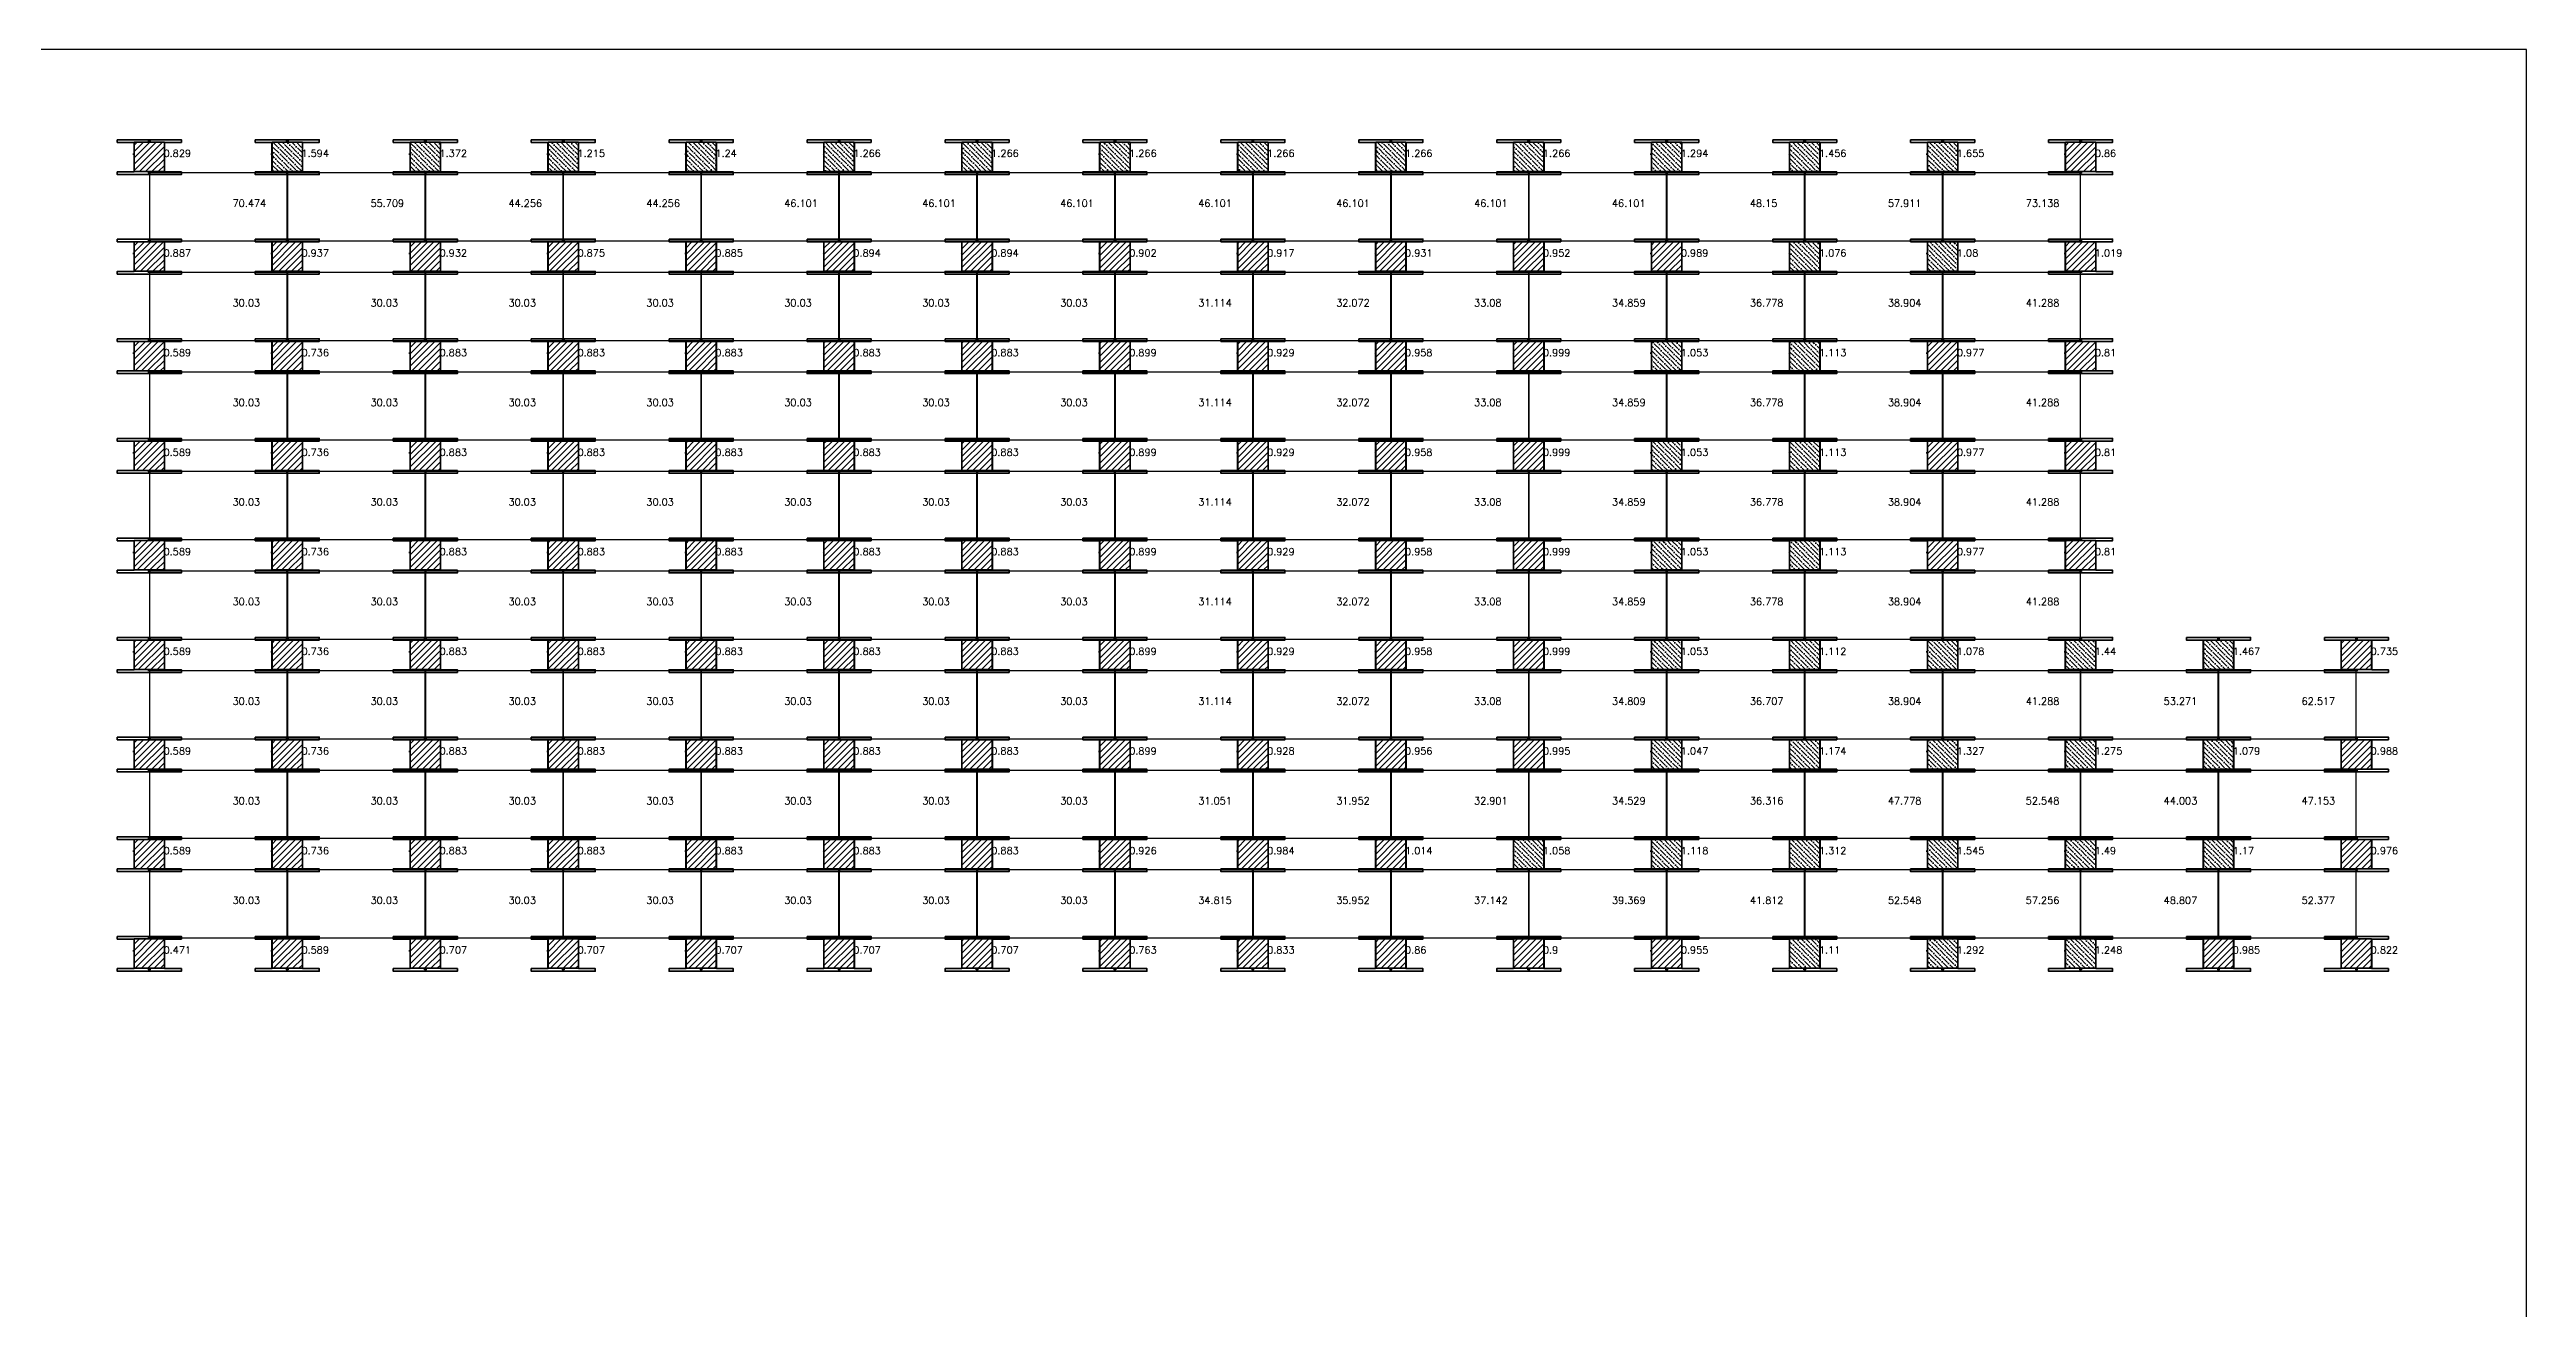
# Model space of a CAD drawing. Header units: inches. Extents: x 6468 to 10224, y 1832 to 4662.
# Drawn here: x 8832 to 10224, y 3955 to 4662 of the extents above; entities that cross this region are included whole.
import ezdxf

# ---------------------------------------------------------------- set-up
doc = ezdxf.new("R2010")
doc.units = ezdxf.units.IN
doc.header["$LTSCALE"] = 50
doc.header["$MEASUREMENT"] = 0
for name, color, linetype, lineweight in [('E-PANELS', 140, 'Continuous', 30), ('E2-ECOFEET', 254, 'Continuous', 35), ('E3-ECOFEET', 254, 'Continuous', 35), ('HATCH 1', 5, 'Continuous', 35), ('HATCH 2', 140, 'Continuous', 35)]:
    doc.layers.add(name, color=color, linetype=linetype, lineweight=lineweight)
doc.layers.add('EF3 TEXT', color=7, linetype='Continuous', plot=False)
doc.layers.add('IFI PERIMETER', color=221, linetype='FENCE', plot=False)
doc.layers.get('E2-ECOFEET').off()
doc.styles.add('mytext', font='romans.shx')
doc.styles.get("Standard").update_dxf_attribs({"font": 'arial.ttf'})
doc.linetypes.add('FENCE', pattern='A,0.5,-0.1,["X",Standard,S=0.1,R=0,X=-0.035,Y=-0.05],-0.1', length=0.7)

# ---------------------------------------------------------------- blocks, each defined once
blk = doc.blocks.new('EF3_HATCH_2')
at = {"layer": 'HATCH 2'}
h = blk.add_hatch(dxfattribs=at)
h.set_pattern_fill('ANSI36', color=256, scale=15, angle=90)
h.set_pattern_definition([(135, (-119.168, -90.9187), (-3.64602, 0.994369), [4.6875, -0.9375, 0, -0.9375])])
h.paths.add_polyline_path([(-8.5, -8.25), (8.5, -8.25), (8.5, 8.25), (-8.5, 8.25)])
blk.add_lwpolyline([(-8.5, -8.25), (8.5, -8.25), (8.5, 8.25), (-8.5, 8.25)], close=True, dxfattribs=at)
blk = doc.blocks.new('EF3_HATCH_1')
at = {"layer": 'HATCH 1'}
h = blk.add_hatch(dxfattribs=at)
h.set_pattern_fill('ANSI31', color=256, scale=20)
h.set_pattern_definition([(45, (-119.168, -90.9187), (-1.767767, 1.767767), [])])
h.paths.add_polyline_path([(-8.5, -8.25), (8.5, -8.25), (8.5, 8.25), (-8.5, 8.25)])
blk.add_lwpolyline([(-8.5, -8.25), (8.5, -8.25), (8.5, 8.25), (-8.5, 8.25)], close=True, dxfattribs=at)
blk = doc.blocks.new('ET 335W 10DEG')
at = {"layer": 'E-PANELS'}
blk.add_lwpolyline([(0, 0), (77.01, 0), (77.01, -38.48), (0, -38.48)], close=True, dxfattribs=at)
blk = doc.blocks.new('EF3')
at = {"layer": 'E3-ECOFEET', "color": 5}
for points in [[(0, 0), (0, -1.5), (9.4, -1.5), (9.4, -18.1), (0, -18.1), (0, -19.6), (36, -19.6), (36, -18.1), (26.6, -18.1), (26.6, -1.5), (36, -1.5), (36, 0), (0, 0)], [(8.8, -8.1), (8.9, -8.1)]]:
    blk.add_lwpolyline(points, dxfattribs=at)
at = {"layer": 'E3-ECOFEET'}
for points in [[(17.2, -1), (17.8, -1), (17.8, -0.5)], [(18.2, -0.5), (18.2, -1), (18.8, -1)], [(17.2, -18.5), (17.8, -18.5), (17.8, -19)], [(18.2, -19), (18.2, -18.5), (18.8, -18.5)]]:
    blk.add_lwpolyline(points, dxfattribs=at)

msp = doc.modelspace()

# ---------------------------------------------------------------- linework, layer by layer
at = {"layer": 'IFI PERIMETER'}
msp.add_lwpolyline([(10223.8, 4662.5), (6467.6, 4662.5), (6467.6, 1831.9), (10223.8, 1831.9)], close=True, dxfattribs=at)

# ---------------------------------------------------------------- block references
at = {"layer": 'E2-ECOFEET'}
for name, p in [('EF3', (8870.1, 4611.8)), ('EF3', (8947.6, 4611.8)), ('EF3', (9025.2, 4611.8)), ('EF3', (9102.7, 4611.8)), ('EF3', (9180.2, 4611.8)), ('EF3', (9257.7, 4611.8)), ('EF3', (9335.2, 4611.8)), ('EF3', (9412.7, 4611.8)), ('EF3', (9490.2, 4611.8)), ('EF3', (9567.7, 4611.8)), ('EF3', (9645.2, 4611.8)), ('EF3', (9722.7, 4611.8)), ('EF3', (9800.3, 4611.8)), ('EF3', (9877.8, 4611.8)), ('EF3', (9955.3, 4611.8)), ('ET 335W 10DEG', (8888.4, 4593.3)), ('ET 335W 10DEG', (8965.9, 4593.3)), ('ET 335W 10DEG', (9043.4, 4593.3)), ('ET 335W 10DEG', (9120.9, 4593.3)), ('ET 335W 10DEG', (9198.4, 4593.3)), ('ET 335W 10DEG', (9275.9, 4593.3)), ('ET 335W 10DEG', (9353.4, 4593.3)), ('ET 335W 10DEG', (9431, 4593.3)), ('ET 335W 10DEG', (9508.5, 4593.3)), ('ET 335W 10DEG', (9586, 4593.3)), ('ET 335W 10DEG', (9663.5, 4593.3)), ('ET 335W 10DEG', (9741, 4593.3)), ('ET 335W 10DEG', (9818.5, 4593.3)), ('ET 335W 10DEG', (9896, 4593.3)), ('EF3', (8870.1, 4555.9)), ('EF3', (8947.6, 4555.9)), ('EF3', (9025.2, 4555.9)), ('EF3', (9102.7, 4555.9)), ('EF3', (9180.2, 4555.9)), ('EF3', (9257.7, 4555.9)), ('EF3', (9335.2, 4555.9)), ('EF3', (9412.7, 4555.9)), ('EF3', (9490.2, 4555.9)), ('EF3', (9567.7, 4555.9)), ('EF3', (9645.2, 4555.9)), ('EF3', (9722.7, 4555.9)), ('EF3', (9800.3, 4555.9)), ('EF3', (9877.8, 4555.9)), ('EF3', (9955.3, 4555.9)), ('ET 335W 10DEG', (8888.4, 4537.3)), ('ET 335W 10DEG', (8965.9, 4537.3)), ('ET 335W 10DEG', (9043.4, 4537.3)), ('ET 335W 10DEG', (9120.9, 4537.3)), ('ET 335W 10DEG', (9198.4, 4537.3)), ('ET 335W 10DEG', (9275.9, 4537.3)), ('ET 335W 10DEG', (9353.4, 4537.3)), ('ET 335W 10DEG', (9431, 4537.3)), ('ET 335W 10DEG', (9508.5, 4537.3)), ('ET 335W 10DEG', (9586, 4537.3)), ('ET 335W 10DEG', (9663.5, 4537.3)), ('ET 335W 10DEG', (9741, 4537.3)), ('ET 335W 10DEG', (9818.5, 4537.3)), ('ET 335W 10DEG', (9896, 4537.3)), ('EF3', (8870.1, 4499.9)), ('EF3', (8947.6, 4499.9)), ('EF3', (9025.2, 4499.9)), ('EF3', (9102.7, 4499.9)), ('EF3', (9180.2, 4499.9)), ('EF3', (9257.7, 4499.9)), ('EF3', (9335.2, 4499.9)), ('EF3', (9412.7, 4499.9)), ('EF3', (9490.2, 4499.9)), ('EF3', (9567.7, 4499.9)), ('EF3', (9645.2, 4499.9)), ('EF3', (9722.7, 4499.9)), ('EF3', (9800.3, 4499.9)), ('EF3', (9877.8, 4499.9)), ('EF3', (9955.3, 4499.9)), ('ET 335W 10DEG', (8888.4, 4481.4)), ('ET 335W 10DEG', (8965.9, 4481.4)), ('ET 335W 10DEG', (9043.4, 4481.4)), ('ET 335W 10DEG', (9120.9, 4481.4)), ('ET 335W 10DEG', (9198.4, 4481.4)), ('ET 335W 10DEG', (9275.9, 4481.4)), ('ET 335W 10DEG', (9353.4, 4481.4)), ('ET 335W 10DEG', (9431, 4481.4)), ('ET 335W 10DEG', (9508.5, 4481.4)), ('ET 335W 10DEG', (9586, 4481.4)), ('ET 335W 10DEG', (9663.5, 4481.4)), ('ET 335W 10DEG', (9741, 4481.4)), ('ET 335W 10DEG', (9818.5, 4481.4)), ('ET 335W 10DEG', (9896, 4481.4)), ('EF3', (8870.1, 4443.9)), ('EF3', (8947.6, 4443.9)), ('EF3', (9025.2, 4443.9)), ('EF3', (9102.7, 4443.9)), ('EF3', (9180.2, 4443.9)), ('EF3', (9257.7, 4443.9)), ('EF3', (9335.2, 4443.9)), ('EF3', (9412.7, 4443.9)), ('EF3', (9490.2, 4443.9)), ('EF3', (9567.7, 4443.9)), ('EF3', (9645.2, 4443.9)), ('EF3', (9722.7, 4443.9)), ('EF3', (9800.3, 4443.9)), ('EF3', (9877.8, 4443.9)), ('EF3', (9955.3, 4443.9)), ('ET 335W 10DEG', (8888.4, 4425.4)), ('ET 335W 10DEG', (8965.9, 4425.4)), ('ET 335W 10DEG', (9043.4, 4425.4)), ('ET 335W 10DEG', (9120.9, 4425.4)), ('ET 335W 10DEG', (9198.4, 4425.4)), ('ET 335W 10DEG', (9275.9, 4425.4)), ('ET 335W 10DEG', (9353.4, 4425.4)), ('ET 335W 10DEG', (9431, 4425.4)), ('ET 335W 10DEG', (9508.5, 4425.4)), ('ET 335W 10DEG', (9586, 4425.4)), ('ET 335W 10DEG', (9663.5, 4425.4)), ('ET 335W 10DEG', (9741, 4425.4)), ('ET 335W 10DEG', (9818.5, 4425.4)), ('ET 335W 10DEG', (9896, 4425.4)), ('EF3', (8870.1, 4387.9)), ('EF3', (8947.6, 4387.9)), ('EF3', (9025.2, 4387.9)), ('EF3', (9102.7, 4387.9)), ('EF3', (9180.2, 4387.9)), ('EF3', (9257.7, 4387.9)), ('EF3', (9335.2, 4387.9)), ('EF3', (9412.7, 4387.9)), ('EF3', (9490.2, 4387.9)), ('EF3', (9567.7, 4387.9)), ('EF3', (9645.2, 4387.9)), ('EF3', (9722.7, 4387.9)), ('EF3', (9800.3, 4387.9)), ('EF3', (9877.8, 4387.9)), ('EF3', (9955.3, 4387.9)), ('ET 335W 10DEG', (8888.4, 4369.4)), ('ET 335W 10DEG', (8965.9, 4369.4)), ('ET 335W 10DEG', (9043.4, 4369.4)), ('ET 335W 10DEG', (9120.9, 4369.4)), ('ET 335W 10DEG', (9198.4, 4369.4)), ('ET 335W 10DEG', (9275.9, 4369.4)), ('ET 335W 10DEG', (9353.4, 4369.4)), ('ET 335W 10DEG', (9431, 4369.4)), ('ET 335W 10DEG', (9508.5, 4369.4)), ('ET 335W 10DEG', (9586, 4369.4)), ('ET 335W 10DEG', (9663.5, 4369.4)), ('ET 335W 10DEG', (9741, 4369.4)), ('ET 335W 10DEG', (9818.5, 4369.4)), ('ET 335W 10DEG', (9896, 4369.4)), ('EF3', (8870.1, 4332)), ('EF3', (8947.6, 4332)), ('EF3', (9025.2, 4332)), ('EF3', (9102.7, 4332)), ('EF3', (9180.2, 4332)), ('EF3', (9257.7, 4332)), ('EF3', (9335.2, 4332)), ('EF3', (9412.7, 4332)), ('EF3', (9490.2, 4332)), ('EF3', (9567.7, 4332)), ('EF3', (9645.2, 4332)), ('EF3', (9722.7, 4332)), ('EF3', (9800.3, 4332)), ('EF3', (9877.8, 4332)), ('EF3', (9955.3, 4332)), ('EF3', (10032.8, 4332)), ('EF3', (10110.3, 4332)), ('ET 335W 10DEG', (8888.4, 4313.4)), ('ET 335W 10DEG', (8965.9, 4313.4)), ('ET 335W 10DEG', (9043.4, 4313.4)), ('ET 335W 10DEG', (9120.9, 4313.4)), ('ET 335W 10DEG', (9198.4, 4313.4)), ('ET 335W 10DEG', (9275.9, 4313.4)), ('ET 335W 10DEG', (9353.4, 4313.4)), ('ET 335W 10DEG', (9431, 4313.4)), ('ET 335W 10DEG', (9508.5, 4313.4)), ('ET 335W 10DEG', (9586, 4313.4)), ('ET 335W 10DEG', (9663.5, 4313.4)), ('ET 335W 10DEG', (9741, 4313.4)), ('ET 335W 10DEG', (9818.5, 4313.4)), ('ET 335W 10DEG', (9896, 4313.4)), ('ET 335W 10DEG', (9973.5, 4313.4)), ('ET 335W 10DEG', (10051, 4313.4)), ('EF3', (8870.1, 4276)), ('EF3', (8947.6, 4276)), ('EF3', (9025.2, 4276)), ('EF3', (9102.7, 4276)), ('EF3', (9180.2, 4276)), ('EF3', (9257.7, 4276)), ('EF3', (9335.2, 4276)), ('EF3', (9412.7, 4276)), ('EF3', (9490.2, 4276)), ('EF3', (9567.7, 4276)), ('EF3', (9645.2, 4276)), ('EF3', (9722.7, 4276)), ('EF3', (9800.3, 4276)), ('EF3', (9877.8, 4276)), ('EF3', (9955.3, 4276)), ('EF3', (10032.8, 4276)), ('EF3', (10110.3, 4276)), ('ET 335W 10DEG', (8888.4, 4257.5)), ('ET 335W 10DEG', (8965.9, 4257.5)), ('ET 335W 10DEG', (9043.4, 4257.5)), ('ET 335W 10DEG', (9120.9, 4257.5)), ('ET 335W 10DEG', (9198.4, 4257.5)), ('ET 335W 10DEG', (9275.9, 4257.5)), ('ET 335W 10DEG', (9353.4, 4257.5)), ('ET 335W 10DEG', (9431, 4257.5)), ('ET 335W 10DEG', (9508.5, 4257.5)), ('ET 335W 10DEG', (9586, 4257.5)), ('ET 335W 10DEG', (9663.5, 4257.5)), ('ET 335W 10DEG', (9741, 4257.5)), ('ET 335W 10DEG', (9818.5, 4257.5)), ('ET 335W 10DEG', (9896, 4257.5)), ('ET 335W 10DEG', (9973.5, 4257.5)), ('ET 335W 10DEG', (10051, 4257.5)), ('EF3', (8870.1, 4220)), ('EF3', (8947.6, 4220)), ('EF3', (9025.2, 4220)), ('EF3', (9102.7, 4220)), ('EF3', (9180.2, 4220)), ('EF3', (9257.7, 4220)), ('EF3', (9335.2, 4220)), ('EF3', (9412.7, 4220)), ('EF3', (9490.2, 4220)), ('EF3', (9567.7, 4220)), ('EF3', (9645.2, 4220)), ('EF3', (9722.7, 4220)), ('EF3', (9800.3, 4220)), ('EF3', (9877.8, 4220)), ('EF3', (9955.3, 4220)), ('EF3', (10032.8, 4220)), ('EF3', (10110.3, 4220)), ('ET 335W 10DEG', (8888.4, 4201.5)), ('ET 335W 10DEG', (8965.9, 4201.5)), ('ET 335W 10DEG', (9043.4, 4201.5)), ('ET 335W 10DEG', (9120.9, 4201.5)), ('ET 335W 10DEG', (9198.4, 4201.5)), ('ET 335W 10DEG', (9275.9, 4201.5)), ('ET 335W 10DEG', (9353.4, 4201.5)), ('ET 335W 10DEG', (9431, 4201.5)), ('ET 335W 10DEG', (9508.5, 4201.5)), ('ET 335W 10DEG', (9586, 4201.5)), ('ET 335W 10DEG', (9663.5, 4201.5)), ('ET 335W 10DEG', (9741, 4201.5)), ('ET 335W 10DEG', (9818.5, 4201.5)), ('ET 335W 10DEG', (9896, 4201.5)), ('ET 335W 10DEG', (9973.5, 4201.5)), ('ET 335W 10DEG', (10051, 4201.5)), ('EF3', (8870.1, 4164)), ('EF3', (8947.6, 4164)), ('EF3', (9025.2, 4164)), ('EF3', (9102.7, 4164)), ('EF3', (9180.2, 4164)), ('EF3', (9257.7, 4164)), ('EF3', (9335.2, 4164)), ('EF3', (9412.7, 4164)), ('EF3', (9490.2, 4164)), ('EF3', (9567.7, 4164)), ('EF3', (9645.2, 4164)), ('EF3', (9722.7, 4164)), ('EF3', (9800.3, 4164)), ('EF3', (9877.8, 4164)), ('EF3', (9955.3, 4164)), ('EF3', (10032.8, 4164)), ('EF3', (10110.3, 4164))]:
    msp.add_blockref(name, p, dxfattribs=at)
at = {"layer": 'HATCH 1'}
for p in [(8888.1, 4602.1), (9973.3, 4602.1), (8888.1, 4546.1), (8965.6, 4546.1), (9043.2, 4546.1), (9120.7, 4546.1), (9198.2, 4546.1), (9275.7, 4546.1), (9353.2, 4546.1), (9430.7, 4546.1), (9508.2, 4546.1), (9585.7, 4546.1), (9663.2, 4546.1), (9740.7, 4546.1), (9973.3, 4546.1), (8888.1, 4490.1), (8965.6, 4490.1), (9043.2, 4490.1), (9120.7, 4490.1), (9198.2, 4490.1), (9275.7, 4490.1), (9353.2, 4490.1), (9430.7, 4490.1), (9508.2, 4490.1), (9585.7, 4490.1), (9663.2, 4490.1), (9895.8, 4490.1), (9973.3, 4490.1), (8888.1, 4434.1), (8965.6, 4434.1), (9043.2, 4434.1), (9120.7, 4434.1), (9198.2, 4434.1), (9275.7, 4434.1), (9353.2, 4434.1), (9430.7, 4434.1), (9508.2, 4434.1), (9585.7, 4434.1), (9663.2, 4434.1), (9895.8, 4434.1), (9973.3, 4434.1), (8888.1, 4378.2), (8965.6, 4378.2), (9043.2, 4378.2), (9120.7, 4378.2), (9198.2, 4378.2), (9275.7, 4378.2), (9353.2, 4378.2), (9430.7, 4378.2), (9508.2, 4378.2), (9585.7, 4378.2), (9663.2, 4378.2), (9895.8, 4378.2), (9973.3, 4378.2), (8888.1, 4322.2), (8965.6, 4322.2), (9043.2, 4322.2), (9120.7, 4322.2), (9198.2, 4322.2), (9275.7, 4322.2), (9353.2, 4322.2), (9430.7, 4322.2), (9508.2, 4322.2), (9585.7, 4322.2), (9663.2, 4322.2), (10128.3, 4322.2), (8888.1, 4266.2), (8965.6, 4266.2), (9043.2, 4266.2), (9120.7, 4266.2), (9198.2, 4266.2), (9275.7, 4266.2), (9353.2, 4266.2), (9430.7, 4266.2), (9508.2, 4266.2), (9585.7, 4266.2), (9663.2, 4266.2), (10128.3, 4266.2), (8888.1, 4210.2), (8965.6, 4210.2), (9043.2, 4210.2), (9120.7, 4210.2), (9198.2, 4210.2), (9275.7, 4210.2), (9353.2, 4210.2), (9430.7, 4210.2), (9508.2, 4210.2), (9585.7, 4210.2), (10128.3, 4210.2), (8888.1, 4154.3), (8965.6, 4154.3), (9043.2, 4154.3), (9120.7, 4154.3), (9198.2, 4154.3), (9275.7, 4154.3), (9353.2, 4154.3), (9430.7, 4154.3), (9508.2, 4154.3), (9585.7, 4154.3), (9663.2, 4154.3), (9740.7, 4154.3), (10050.8, 4154.3), (10128.3, 4154.3)]:
    msp.add_blockref('EF3_HATCH_1', p, dxfattribs=at)
at = {"layer": 'HATCH 2'}
for p in [(8965.6, 4602.1), (9043.2, 4602.1), (9120.7, 4602.1), (9198.2, 4602.1), (9275.7, 4602.1), (9353.2, 4602.1), (9430.7, 4602.1), (9508.2, 4602.1), (9585.7, 4602.1), (9663.2, 4602.1), (9740.7, 4602.1), (9818.3, 4602.1), (9895.8, 4602.1), (9818.3, 4546.1), (9895.8, 4546.1), (9740.7, 4490.1), (9818.3, 4490.1), (9740.7, 4434.1), (9818.3, 4434.1), (9740.7, 4378.2), (9818.3, 4378.2), (9740.7, 4322.2), (9818.3, 4322.2), (9895.8, 4322.2), (9973.3, 4322.2), (10050.8, 4322.2), (9740.7, 4266.2), (9818.3, 4266.2), (9895.8, 4266.2), (9973.3, 4266.2), (10050.8, 4266.2), (9663.2, 4210.2), (9740.7, 4210.2), (9818.3, 4210.2), (9895.8, 4210.2), (9973.3, 4210.2), (10050.8, 4210.2), (9818.3, 4154.3), (9895.8, 4154.3), (9973.3, 4154.3)]:
    msp.add_blockref('EF3_HATCH_2', p, dxfattribs=at)

# ---------------------------------------------------------------- texts
at = {"layer": 'EF3 TEXT', "style": 'mytext'}
for s, p in [('0.829', (8896.1, 4602.1)), ('1.594', (8973.6, 4602.1)), ('1.372', (9051.2, 4602.1)), ('1.215', (9128.7, 4602.1)), ('1.24', (9206.2, 4602.1)), ('1.266', (9283.7, 4602.1)), ('1.266', (9361.2, 4602.1)), ('1.266', (9438.7, 4602.1)), ('1.266', (9516.2, 4602.1)), ('1.266', (9593.7, 4602.1)), ('1.266', (9671.2, 4602.1)), ('1.294', (9748.7, 4602.1)), ('1.456', (9826.3, 4602.1)), ('1.655', (9903.8, 4602.1)), ('0.86', (9981.3, 4602.1)), ('70.474', (8934.9, 4574.1)), ('55.709', (9012.4, 4574.1)), ('44.256', (9089.9, 4574.1)), ('44.256', (9167.4, 4574.1)), ('46.101', (9244.9, 4574.1)), ('46.101', (9322.4, 4574.1)), ('46.101', (9399.9, 4574.1)), ('46.101', (9477.5, 4574.1)), ('46.101', (9555, 4574.1)), ('46.101', (9632.5, 4574.1)), ('46.101', (9710, 4574.1)), ('48.15', (9787.5, 4574.1)), ('57.911', (9865, 4574.1)), ('73.138', (9942.5, 4574.1)), ('0.887', (8896.1, 4546.1)), ('0.937', (8973.6, 4546.1)), ('0.932', (9051.2, 4546.1)), ('0.875', (9128.7, 4546.1)), ('0.885', (9206.2, 4546.1)), ('0.894', (9283.7, 4546.1)), ('0.894', (9361.2, 4546.1)), ('0.902', (9438.7, 4546.1)), ('0.917', (9516.2, 4546.1)), ('0.931', (9593.7, 4546.1)), ('0.952', (9671.2, 4546.1)), ('0.989', (9748.7, 4546.1)), ('1.076', (9826.3, 4546.1)), ('1.08', (9903.8, 4546.1)), ('1.019', (9981.3, 4546.1)), ('30.03', (8934.9, 4518.1)), ('30.03', (9012.4, 4518.1)), ('30.03', (9089.9, 4518.1)), ('30.03', (9167.4, 4518.1)), ('30.03', (9244.9, 4518.1)), ('30.03', (9322.4, 4518.1)), ('30.03', (9399.9, 4518.1)), ('31.114', (9477.5, 4518.1)), ('32.072', (9555, 4518.1)), ('33.08', (9632.5, 4518.1)), ('34.859', (9710, 4518.1)), ('36.778', (9787.5, 4518.1)), ('38.904', (9865, 4518.1)), ('41.288', (9942.5, 4518.1)), ('0.589', (8896.1, 4490.1)), ('0.736', (8973.6, 4490.1)), ('0.883', (9051.2, 4490.1)), ('0.883', (9128.7, 4490.1)), ('0.883', (9206.2, 4490.1)), ('0.883', (9283.7, 4490.1)), ('0.883', (9361.2, 4490.1)), ('0.899', (9438.7, 4490.1)), ('0.929', (9516.2, 4490.1)), ('0.958', (9593.7, 4490.1)), ('0.999', (9671.2, 4490.1)), ('1.053', (9748.7, 4490.1)), ('1.113', (9826.3, 4490.1)), ('0.977', (9903.8, 4490.1)), ('0.81', (9981.3, 4490.1)), ('30.03', (8934.9, 4462.1)), ('30.03', (9012.4, 4462.1)), ('30.03', (9089.9, 4462.1)), ('30.03', (9167.4, 4462.1)), ('30.03', (9244.9, 4462.1)), ('30.03', (9322.4, 4462.1)), ('30.03', (9399.9, 4462.1)), ('31.114', (9477.5, 4462.1)), ('32.072', (9555, 4462.1)), ('33.08', (9632.5, 4462.1)), ('34.859', (9710, 4462.1)), ('36.778', (9787.5, 4462.1)), ('38.904', (9865, 4462.1)), ('41.288', (9942.5, 4462.1)), ('0.589', (8896.1, 4434.1)), ('0.736', (8973.6, 4434.1)), ('0.883', (9051.2, 4434.1)), ('0.883', (9128.7, 4434.1)), ('0.883', (9206.2, 4434.1)), ('0.883', (9283.7, 4434.1)), ('0.883', (9361.2, 4434.1)), ('0.899', (9438.7, 4434.1)), ('0.929', (9516.2, 4434.1)), ('0.958', (9593.7, 4434.1)), ('0.999', (9671.2, 4434.1)), ('1.053', (9748.7, 4434.1)), ('1.113', (9826.3, 4434.1)), ('0.977', (9903.8, 4434.1)), ('0.81', (9981.3, 4434.1)), ('30.03', (8934.9, 4406.1)), ('30.03', (9012.4, 4406.1)), ('30.03', (9089.9, 4406.1)), ('30.03', (9167.4, 4406.1)), ('30.03', (9244.9, 4406.1)), ('30.03', (9322.4, 4406.1)), ('30.03', (9399.9, 4406.1)), ('31.114', (9477.5, 4406.1)), ('32.072', (9555, 4406.1)), ('33.08', (9632.5, 4406.1)), ('34.859', (9710, 4406.1)), ('36.778', (9787.5, 4406.1)), ('38.904', (9865, 4406.1)), ('41.288', (9942.5, 4406.1)), ('0.589', (8896.1, 4378.2)), ('0.736', (8973.6, 4378.2)), ('0.883', (9051.2, 4378.2)), ('0.883', (9128.7, 4378.2)), ('0.883', (9206.2, 4378.2)), ('0.883', (9283.7, 4378.2)), ('0.883', (9361.2, 4378.2)), ('0.899', (9438.7, 4378.2)), ('0.929', (9516.2, 4378.2)), ('0.958', (9593.7, 4378.2)), ('0.999', (9671.2, 4378.2)), ('1.053', (9748.7, 4378.2)), ('1.113', (9826.3, 4378.2)), ('0.977', (9903.8, 4378.2)), ('0.81', (9981.3, 4378.2)), ('30.03', (8934.9, 4350.2)), ('30.03', (9012.4, 4350.2)), ('30.03', (9089.9, 4350.2)), ('30.03', (9167.4, 4350.2)), ('30.03', (9244.9, 4350.2)), ('30.03', (9322.4, 4350.2)), ('30.03', (9399.9, 4350.2)), ('31.114', (9477.5, 4350.2)), ('32.072', (9555, 4350.2)), ('33.08', (9632.5, 4350.2)), ('34.859', (9710, 4350.2)), ('36.778', (9787.5, 4350.2)), ('38.904', (9865, 4350.2)), ('41.288', (9942.5, 4350.2)), ('0.589', (8896.1, 4322.2)), ('0.736', (8973.6, 4322.2)), ('0.883', (9051.2, 4322.2)), ('0.883', (9128.7, 4322.2)), ('0.883', (9206.2, 4322.2)), ('0.883', (9283.7, 4322.2)), ('0.883', (9361.2, 4322.2)), ('0.899', (9438.7, 4322.2)), ('0.929', (9516.2, 4322.2)), ('0.958', (9593.7, 4322.2)), ('0.999', (9671.2, 4322.2)), ('1.053', (9748.7, 4322.2)), ('1.112', (9826.3, 4322.2)), ('1.078', (9903.8, 4322.2)), ('1.44', (9981.3, 4322.2)), ('1.467', (10058.8, 4322.2)), ('0.735', (10136.3, 4322.2)), ('30.03', (8934.9, 4294.2)), ('30.03', (9012.4, 4294.2)), ('30.03', (9089.9, 4294.2)), ('30.03', (9167.4, 4294.2)), ('30.03', (9244.9, 4294.2)), ('30.03', (9322.4, 4294.2)), ('30.03', (9399.9, 4294.2)), ('31.114', (9477.5, 4294.2)), ('32.072', (9555, 4294.2)), ('33.08', (9632.5, 4294.2)), ('34.809', (9710, 4294.2)), ('36.707', (9787.5, 4294.2)), ('38.904', (9865, 4294.2)), ('41.288', (9942.5, 4294.2)), ('53.271', (10020, 4294.2)), ('62.517', (10097.5, 4294.2)), ('0.589', (8896.1, 4266.2)), ('0.736', (8973.6, 4266.2)), ('0.883', (9051.2, 4266.2)), ('0.883', (9128.7, 4266.2)), ('0.883', (9206.2, 4266.2)), ('0.883', (9283.7, 4266.2)), ('0.883', (9361.2, 4266.2)), ('0.899', (9438.7, 4266.2)), ('0.928', (9516.2, 4266.2)), ('0.956', (9593.7, 4266.2)), ('0.995', (9671.2, 4266.2)), ('1.047', (9748.7, 4266.2)), ('1.174', (9826.3, 4266.2)), ('1.327', (9903.8, 4266.2)), ('1.275', (9981.3, 4266.2)), ('1.079', (10058.8, 4266.2)), ('0.988', (10136.3, 4266.2)), ('30.03', (8934.9, 4238.2)), ('30.03', (9012.4, 4238.2)), ('30.03', (9089.9, 4238.2)), ('30.03', (9167.4, 4238.2)), ('30.03', (9244.9, 4238.2)), ('30.03', (9322.4, 4238.2)), ('30.03', (9399.9, 4238.2)), ('31.051', (9477.5, 4238.2)), ('31.952', (9555, 4238.2)), ('32.901', (9632.5, 4238.2)), ('34.529', (9710, 4238.2)), ('36.316', (9787.5, 4238.2)), ('47.778', (9865, 4238.2)), ('52.548', (9942.5, 4238.2)), ('44.003', (10020, 4238.2)), ('47.153', (10097.5, 4238.2)), ('0.589', (8896.1, 4210.2)), ('0.736', (8973.6, 4210.2)), ('0.883', (9051.2, 4210.2)), ('0.883', (9128.7, 4210.2)), ('0.883', (9206.2, 4210.2)), ('0.883', (9283.7, 4210.2)), ('0.883', (9361.2, 4210.2)), ('0.926', (9438.7, 4210.2)), ('0.984', (9516.2, 4210.2)), ('1.014', (9593.7, 4210.2)), ('1.058', (9671.2, 4210.2)), ('1.118', (9748.7, 4210.2)), ('1.312', (9826.3, 4210.2)), ('1.545', (9903.8, 4210.2)), ('1.49', (9981.3, 4210.2)), ('1.17', (10058.8, 4210.2)), ('0.976', (10136.3, 4210.2)), ('30.03', (8934.9, 4182.2)), ('30.03', (9012.4, 4182.2)), ('30.03', (9089.9, 4182.2)), ('30.03', (9167.4, 4182.2)), ('30.03', (9244.9, 4182.2)), ('30.03', (9322.4, 4182.2)), ('30.03', (9399.9, 4182.2)), ('34.815', (9477.5, 4182.2)), ('35.952', (9555, 4182.2)), ('37.142', (9632.5, 4182.2)), ('39.369', (9710, 4182.2)), ('41.812', (9787.5, 4182.2)), ('52.548', (9865, 4182.2)), ('57.256', (9942.5, 4182.2)), ('48.807', (10020, 4182.2)), ('52.377', (10097.5, 4182.2)), ('0.471', (8896.1, 4154.3)), ('0.589', (8973.6, 4154.3)), ('0.707', (9051.2, 4154.3)), ('0.707', (9128.7, 4154.3)), ('0.707', (9206.2, 4154.3)), ('0.707', (9283.7, 4154.3)), ('0.707', (9361.2, 4154.3)), ('0.763', (9438.7, 4154.3)), ('0.833', (9516.2, 4154.3)), ('0.86', (9593.7, 4154.3)), ('0.9', (9671.2, 4154.3)), ('0.955', (9748.7, 4154.3)), ('1.11', (9826.3, 4154.3)), ('1.292', (9903.8, 4154.3)), ('1.248', (9981.3, 4154.3)), ('0.985', (10058.8, 4154.3)), ('0.822', (10136.3, 4154.3))]:
    msp.add_text(s, height=4, dxfattribs=at).set_placement(p)

doc.saveas('drawing.dxf')
